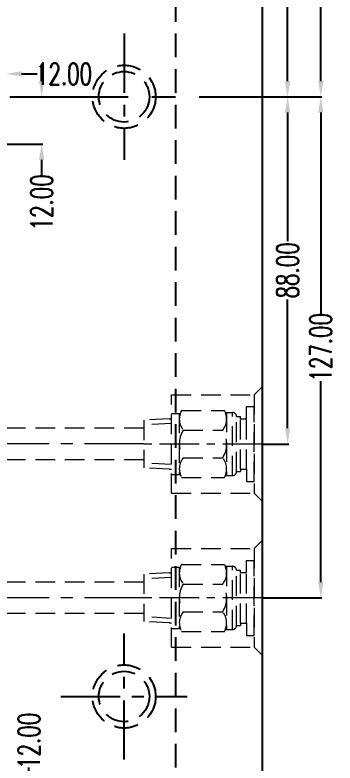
# Model space of a CAD drawing. Header units: millimetres. Extents: x 33920 to 35330, y -21664 to -20666.
# Drawn here: x 34737 to 34818.2, y -21132.2 to -20942.6 of the extents above; entities that cross this region are included whole.
import ezdxf

# ---------------------------------------------------------------- set-up
doc = ezdxf.new("R2010")
doc.units = ezdxf.units.MM
doc.header["$LTSCALE"] = 8
doc.linetypes.add('CENTER', pattern=[2, 1.25, -0.25, 0.25, -0.25])
doc.linetypes.add('HIDDEN', pattern=[0.375, 0.25, -0.125])
doc.layers.get('DEFPOINTS').update_dxf_attribs({"color": 6})
doc.layers.add('dim', color=3, linetype='Continuous', lineweight=15)
doc.layers.add('WR', color=122, linetype='HIDDEN', lineweight=18)
doc.styles.get("Standard").update_dxf_attribs({"font": 'txt.shx', "width": 0.67, "bigfont": 'chineset.shx'})
doc.dimstyles.new('ISO-25', dxfattribs={"dimtxt": 5.5, "dimasz": 4, "dimexe": 0.3, "dimexo": 0.3, "dimtad": 0, "dimzin": 1, "dimdsep": 46, "dimtxsty": 'Standard', "dimcen": 0, "dimclrd": 3, "dimclre": 3, "dimclrt": 7, "dimazin": 0, "dimtfac": 1, "dimtofl": 0, "dimtmove": 0, "dimatfit": 0, "dimfxl": 0, "dimarcsym": 0})

# ---------------------------------------------------------------- blocks, each defined once
blk = doc.blocks.new('*D29214')
at = {"layer": 'DEFPOINTS', "color": 0}
for p in [(34799.68, -20963.32), (34799.68, -21051.32), (34806.14, -21051.32)]:
    blk.add_point(p, dxfattribs=at)
at = {"layer": 'dim', "color": 3, "lineweight": -2}
for p, q in [((34799.98, -20963.32), (34806.44, -20963.32)), ((34806.14, -20967.32), (34806.14, -20999.94)), ((34806.14, -21047.32), (34806.14, -21014.7)), ((34799.98, -21051.32), (34806.44, -21051.32))]:
    blk.add_line(p, q, dxfattribs=at)
at = {"layer": 'dim', "color": 3}
for points in [[(34806.8, -20967.32), (34805.47, -20967.32), (34806.14, -20963.32)], [(34805.47, -21047.32), (34806.8, -21047.32), (34806.14, -21051.32)]]:
    blk.add_solid(points, dxfattribs=at)
at = {"layer": 'dim', "color": 7, "insert": (34806.14, -21007.32), "char_height": 5.5, "attachment_point": 5, "rotation": 90}
blk.add_mtext('88.00', dxfattribs=at)
blk = doc.blocks.new('*D29215')
at = {"layer": 'DEFPOINTS', "color": 0}
for p in [(34799.68, -20963.32), (34799.68, -21090.32), (34814.55, -21090.32)]:
    blk.add_point(p, dxfattribs=at)
at = {"layer": 'dim', "color": 3, "lineweight": -2}
for p, q in [((34799.98, -20963.32), (34814.85, -20963.32)), ((34814.55, -20967.32), (34814.55, -21018.21)), ((34814.55, -21086.32), (34814.55, -21035.43)), ((34799.98, -21090.32), (34814.85, -21090.32))]:
    blk.add_line(p, q, dxfattribs=at)
at = {"layer": 'dim', "color": 3}
for points in [[(34815.22, -20967.32), (34813.88, -20967.32), (34814.55, -20963.32)], [(34813.88, -21086.32), (34815.22, -21086.32), (34814.55, -21090.32)]]:
    blk.add_solid(points, dxfattribs=at)
at = {"layer": 'dim', "color": 7, "insert": (34814.55, -21026.82), "char_height": 5.5, "attachment_point": 5, "rotation": 90}
blk.add_mtext('127.00', dxfattribs=at)
blk = doc.blocks.new('*D29216')
at = {"layer": 'DEFPOINTS', "color": 0}
for p in [(34734.68, -21141.32), (34740.56, -21141.32), (34725.68, -21153.32)]:
    blk.add_point(p, dxfattribs=at)
at = {"layer": 'dim', "color": 3, "lineweight": -2}
for p, q in [((34740.56, -21137.32), (34740.56, -21133.32)), ((34734.98, -21141.32), (34740.86, -21141.32)), ((34725.98, -21153.32), (34740.86, -21153.32)), ((34740.56, -21157.32), (34740.56, -21161.32))]:
    blk.add_line(p, q, dxfattribs=at)
at = {"layer": 'dim', "color": 3}
for points in [[(34739.9, -21137.32), (34741.23, -21137.32), (34740.56, -21141.32)], [(34741.23, -21157.32), (34739.9, -21157.32), (34740.56, -21153.32)]]:
    blk.add_solid(points, dxfattribs=at)
at = {"layer": 'dim', "color": 7, "insert": (34740.56, -21126.55), "char_height": 5.5, "attachment_point": 5, "rotation": 90}
blk.add_mtext('12.00', dxfattribs=at)
blk = doc.blocks.new('*D29226')
at = {"layer": 'DEFPOINTS', "color": 0}
for p in [(34799.68, -20875.32), (34806.14, -20875.32), (34799.68, -20963.32)]:
    blk.add_point(p, dxfattribs=at)
at = {"layer": 'dim', "color": 3, "lineweight": -2}
for p, q in [((34799.98, -20875.32), (34806.44, -20875.32)), ((34806.14, -20879.32), (34806.14, -20911.94)), ((34806.14, -20959.32), (34806.14, -20926.7)), ((34799.98, -20963.32), (34806.44, -20963.32))]:
    blk.add_line(p, q, dxfattribs=at)
at = {"layer": 'dim', "color": 3}
for points in [[(34806.8, -20879.32), (34805.47, -20879.32), (34806.14, -20875.32)], [(34805.47, -20959.32), (34806.8, -20959.32), (34806.14, -20963.32)]]:
    blk.add_solid(points, dxfattribs=at)
at = {"layer": 'dim', "color": 7, "insert": (34806.14, -20919.32), "char_height": 5.5, "attachment_point": 5, "rotation": 90}
blk.add_mtext('88.00', dxfattribs=at)
blk = doc.blocks.new('*D29227')
at = {"layer": 'DEFPOINTS', "color": 0}
for p in [(34799.68, -20836.32), (34814.55, -20836.32), (34799.68, -20963.32)]:
    blk.add_point(p, dxfattribs=at)
at = {"layer": 'dim', "color": 3, "lineweight": -2}
for p, q in [((34799.98, -20836.32), (34814.85, -20836.32)), ((34814.55, -20840.32), (34814.55, -20891.21)), ((34814.55, -20959.32), (34814.55, -20908.43)), ((34799.98, -20963.32), (34814.85, -20963.32))]:
    blk.add_line(p, q, dxfattribs=at)
at = {"layer": 'dim', "color": 3}
for points in [[(34815.22, -20840.32), (34813.88, -20840.32), (34814.55, -20836.32)], [(34813.88, -20959.32), (34815.22, -20959.32), (34814.55, -20963.32)]]:
    blk.add_solid(points, dxfattribs=at)
at = {"layer": 'dim', "color": 7, "insert": (34814.55, -20899.82), "char_height": 5.5, "attachment_point": 5, "rotation": 90}
blk.add_mtext('127.00', dxfattribs=at)
blk = doc.blocks.new('*D29232')
at = {"layer": 'DEFPOINTS', "color": 0}
for p in [(34734.68, -20957.51), (34722.68, -20963.32), (34734.68, -20963.32)]:
    blk.add_point(p, dxfattribs=at)
at = {"layer": 'dim', "color": 3, "lineweight": -2}
for p, q in [((34718.68, -20957.51), (34714.68, -20957.51)), ((34722.68, -20963.02), (34722.68, -20957.21)), ((34734.68, -20963.02), (34734.68, -20957.21)), ((34738.68, -20957.51), (34742.68, -20957.51))]:
    blk.add_line(p, q, dxfattribs=at)
at = {"layer": 'dim', "color": 3}
for points in [[(34718.68, -20958.18), (34718.68, -20956.85), (34722.68, -20957.51)], [(34738.68, -20956.85), (34738.68, -20958.18), (34734.68, -20957.51)]]:
    blk.add_solid(points, dxfattribs=at)
at = {"layer": 'dim', "color": 7, "insert": (34749.45, -20957.51), "char_height": 5.5, "attachment_point": 5}
blk.add_mtext('12.00', dxfattribs=at)
blk = doc.blocks.new('*D29233')
at = {"layer": 'DEFPOINTS', "color": 0}
for p in [(34739.17, -20963.32), (34734.68, -20975.32), (34743.78, -20975.32)]:
    blk.add_point(p, dxfattribs=at)
at = {"layer": 'dim', "color": 3, "lineweight": -2}
for p, q in [((34743.78, -20959.32), (34743.78, -20955.32)), ((34739.47, -20963.32), (34744.08, -20963.32)), ((34734.98, -20975.32), (34744.08, -20975.32)), ((34743.78, -20979.32), (34743.78, -20983.32))]:
    blk.add_line(p, q, dxfattribs=at)
at = {"layer": 'dim', "color": 3}
for points in [[(34743.11, -20959.32), (34744.45, -20959.32), (34743.78, -20963.32)], [(34744.45, -20979.32), (34743.11, -20979.32), (34743.78, -20975.32)]]:
    blk.add_solid(points, dxfattribs=at)
at = {"layer": 'dim', "color": 7, "insert": (34743.78, -20990.08), "char_height": 5.5, "attachment_point": 5, "rotation": 90}
blk.add_mtext('12.00', dxfattribs=at)
blk = doc.blocks.new('20160905.163532')
at = {"layer": 'WR', "linetype": 'HIDDEN', "ltscale": 2.5}
for p, q in [((12.74, 40.25), (14.74, 42.25)), ((14.74, 42.25), (14.74, 13.25)), ((-8.26, 15.25), (-8.26, 40.25)), ((-8.26, 40.25), (12.74, 40.25)), ((12.74, 40.25), (12.74, 15.25)), ((-5.7, 36.25), (5.17, 36.25)), ((10.73, 37.25), (12.74, 37.25)), ((10.73, 34.15), (10.73, 37.25)), ((12.74, 18.25), (12.74, 37.25)), ((-8.26, 35.5), (-6.03, 35.5)), ((-6.26, 35.5), (-6.26, 20)), ((5.41, 35.75), (7.23, 35.75)), ((5.74, 35.75), (5.74, 19.75)), ((7.23, 19.75), (7.23, 35.75)), ((8.23, 20.75), (8.23, 34.75)), ((8.23, 34.75), (9.23, 34.75)), ((9.23, 34.15), (9.23, 34.75)), ((9.23, 34.15), (9.23, 34.75)), ((9.23, 21.35), (9.23, 34.15)), ((9.23, 34.15), (10.73, 34.15)), ((10.73, 21.35), (10.73, 34.15)), ((-8.82, 34.1), (-15.26, 33.76)), ((-15.26, 33.76), (-15.26, 21.74)), ((-8.26, 32.94), (-15.26, 32.57)), ((-8.82, 34.1), (-8.26, 34.1)), ((-5.27, 31.25), (4.74, 31.25)), ((-8.26, 22.56), (-15.26, 22.93)), ((-5.27, 24.25), (4.74, 24.25)), ((-8.82, 21.4), (-15.26, 21.74)), ((-8.82, 21.4), (-8.26, 21.4)), ((9.23, 21.35), (10.73, 21.35)), ((9.23, 21.35), (9.23, 20.75)), ((9.23, 21.35), (9.23, 20.75)), ((10.73, 21.35), (10.73, 18.25)), ((-8.26, 20), (-6.03, 20)), ((-5.7, 19.25), (5.17, 19.25)), ((5.41, 19.75), (7.23, 19.75)), ((8.23, 20.75), (9.23, 20.75)), ((10.73, 18.25), (12.74, 18.25)), ((-8.26, 15.25), (12.74, 15.25)), ((12.74, 15.25), (14.74, 13.25))]:
    blk.add_line(p, q, dxfattribs=at)
at = {"layer": 'WR', "linetype": 'CENTER'}
blk.add_line((14.74, 27.75), (-15.26, 27.75), dxfattribs=at)
at = {"layer": 'WR', "linetype": 'HIDDEN', "ltscale": 2.5}
for centre, radius, start, end in [((-1.79, 34.07), 4.47, 150.752, 219.0183), ((1.27, 34.07), 4.47, 320.9817, 29.248), ((7.23, 34.75), 1, 0, 90), ((0.4, 27.75), 6.66, 148.3016, 211.6984), ((-0.92, 27.75), 6.66, 328.3016, 31.6984), ((-1.79, 21.44), 4.47, 140.9817, 209.248), ((1.27, 21.44), 4.47, 330.752, 39.0183), ((7.23, 20.75), 1, 270, 0)]:
    blk.add_arc(centre, radius, start, end, dxfattribs=at)

msp = doc.modelspace()

# ---------------------------------------------------------------- linework, layer by layer
at = {"color": 8, "linetype": 'HIDDEN', "ltscale": 3}
msp.add_line((34777.681, -20713.316), (34777.681, -21213.316), dxfattribs=at)
msp.add_line((34799.681, -20716.316), (34799.681, -21210.316))
at = {"color": 8, "linetype": 'CENTER', "ltscale": 1.5}
for p, q in [((34764.681, -20947.316), (34764.681, -20979.316)), ((34764.681, -21131.316), (34764.681, -21099.316)), ((34748.681, -21115.316), (34780.681, -21115.316))]:
    msp.add_line(p, q, dxfattribs=at)
at = {"linetype": 'CENTER', "ltscale": 3}
msp.add_line((34399.681, -20963.316), (34799.681, -20963.316), dxfattribs=at)
at = {"color": 8, "linetype": 'HIDDEN', "ltscale": 3}
for centre, radius in [((34764.681, -20963.316), 8), ((34764.681, -20963.316), 6.4), ((34764.681, -21115.316), 8), ((34764.681, -21115.316), 6.4)]:
    msp.add_circle(centre, radius, dxfattribs=at)
at = {"layer": 'WR', "linetype": 'HIDDEN', "ltscale": 2.5}
for p, q in [((34769.681, -21047.316), (34682.681, -21047.316)), ((34769.681, -21055.316), (34682.681, -21055.316)), ((34769.681, -21086.316), (34654.681, -21086.316)), ((34769.681, -21094.316), (34654.681, -21094.316))]:
    msp.add_line(p, q, dxfattribs=at)
at = {"layer": 'WR', "linetype": 'CENTER', "ltscale": 1.5}
for p, q in [((34769.681, -21051.316), (34682.681, -21051.316)), ((34769.681, -21090.316), (34654.681, -21090.316))]:
    msp.add_line(p, q, dxfattribs=at)

# ---------------------------------------------------------------- block references
at = {"layer": 'WR'}
for p in [(34784.943, -21079.069), (34784.943, -21118.069)]:
    msp.add_blockref('20160905.163532', p, dxfattribs=at)

# ---------------------------------------------------------------- dimensions: what is measured, and where the dimension line sits
at = {"layer": 'dim'}
for base, p1, p2, angle, picture, middle in [((34814.551, -20836.316), (34799.681, -20963.316), (34799.681, -20836.316), 270, '*D29227', (34814.551, -20899.816)), ((34806.136, -20875.316), (34799.681, -20963.316), (34799.681, -20875.316), 270, '*D29226', (34806.136, -20919.316)), ((34743.78, -20975.316), (34739.168, -20963.316), (34734.681, -20975.316), 90, '*D29233', (34743.78, -20990.083)), ((34806.136, -21051.316), (34799.681, -20963.316), (34799.681, -21051.316), 90, '*D29214', (34806.136, -21007.316)), ((34814.551, -21090.316), (34799.681, -20963.316), (34799.681, -21090.316), 90, '*D29215', (34814.551, -21026.816)), ((34740.565, -21141.316), (34725.681, -21153.316), (34734.681, -21141.316), 90, '*D29216', (34740.565, -21126.549))]:
    dim = msp.add_linear_dim(base=base, p1=p1, p2=p2, angle=angle, dimstyle='ISO-25', dxfattribs=at)
    dim.commit()
    dim.dimension.update_dxf_attribs({"geometry": picture, "text_midpoint": middle})
dim = msp.add_linear_dim(base=(34734.681, -20957.512), p1=(34722.681, -20963.316), p2=(34734.681, -20963.316), dimstyle='ISO-25', dxfattribs=at)
dim.commit()
dim.dimension.update_dxf_attribs({"geometry": '*D29232', "text_midpoint": (34749.448, -20957.512)})

doc.saveas('drawing.dxf')
